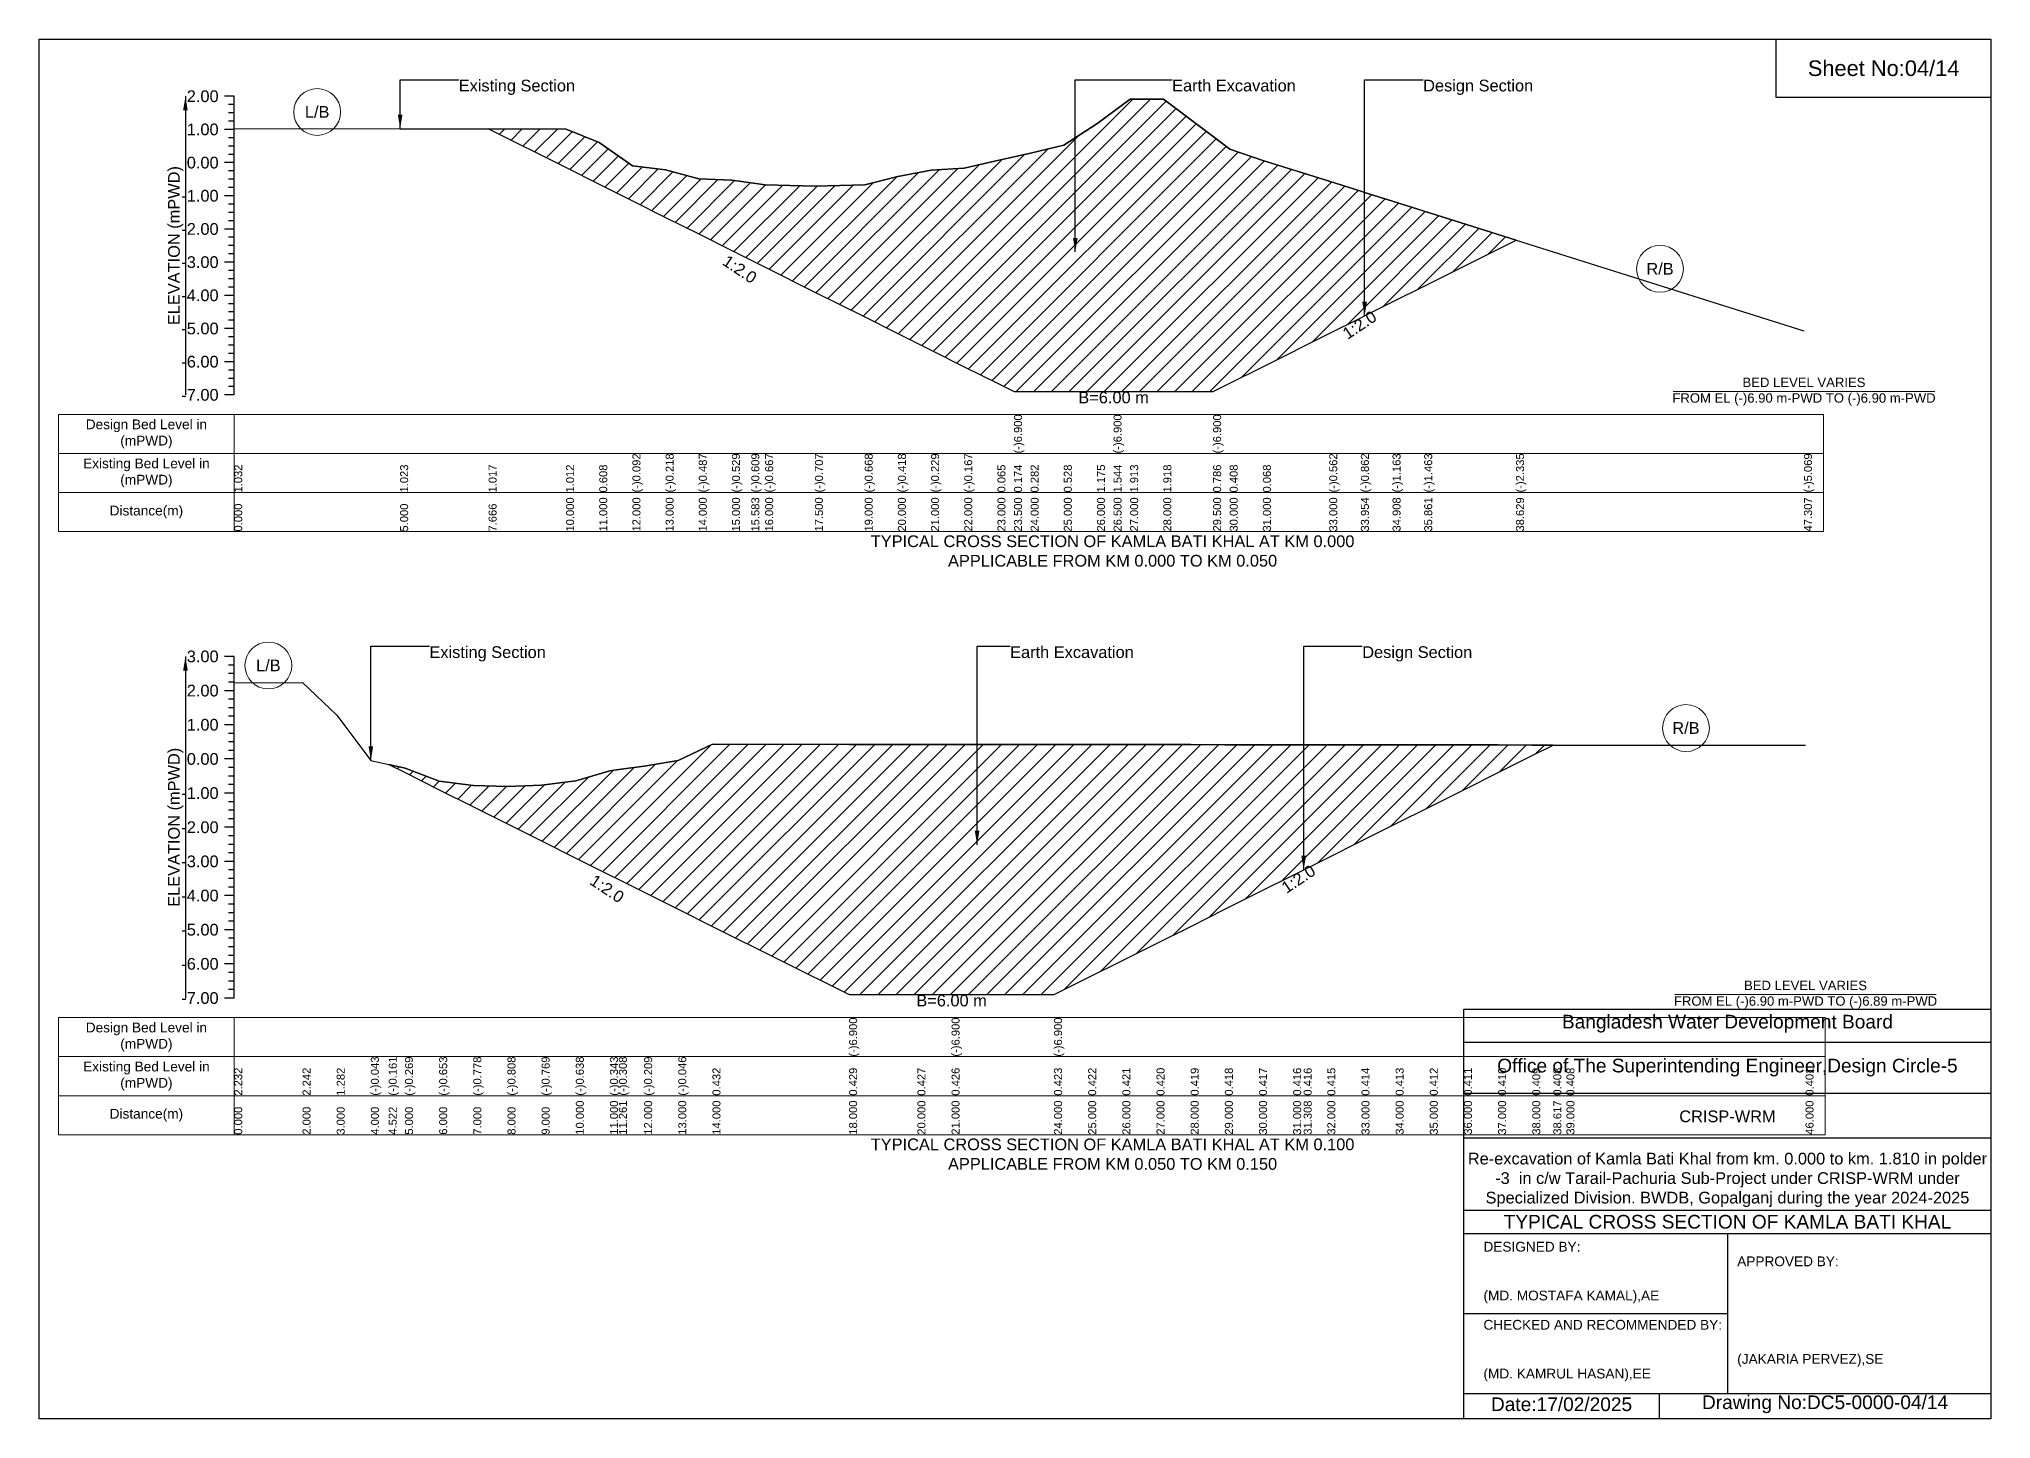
# Model space of a CAD drawing. Header units: inches. Extents: x 91000 to 238000, y -5656 to 51.
# Drawn here: x 130000 to 138000, y -5656 to 0 of the extents above; entities that cross this region are included whole.
import ezdxf

# ---------------------------------------------------------------- set-up
doc = ezdxf.new("R2010")
doc.units = ezdxf.units.IN
doc.header["$LTSCALE"] = 7
doc.header["$MEASUREMENT"] = 0
for name, color, linetype, lineweight in [('Cross section Data Border', 7, 'Continuous', 9), ('Cross Section Labels', 7, 'Continuous', 9), ('Existing_Bed_Level for Xsection', 7, 'Continuous', 25)]:
    doc.layers.add(name, color=color, linetype=linetype, lineweight=lineweight)
doc.styles.get("Standard").update_dxf_attribs({"font": 'arial.ttf'})
doc.dimstyles.get("Standard").update_dxf_attribs({"dimtxt": 0.18, "dimasz": 0.18, "dimexe": 0.18, "dimexo": 0.0625, "dimgap": 0.09, "dimtad": 0, "dimtih": 1, "dimtoh": 1, "dimdec": 4, "dimzin": 0, "dimdsep": 46, "dimtxsty": 'Standard', "dimcen": 0.09, "dimadec": 0, "dimazin": 0, "dimtfac": 1, "dimtdec": 4, "dimtofl": 0, "dimtmove": 0, "dimatfit": 3, "dimfxl": 1, "dimtolj": 1, "dimtzin": 0, "dimarcsym": 0})

msp = doc.modelspace()

# ---------------------------------------------------------------- hatches: boundary and pattern name
at = {"layer": 'Existing_Bed_Level for Xsection'}
h = msp.add_hatch(dxfattribs=at)
h.set_pattern_fill('ANSI31', color=256, scale=408, style=0)
h.paths.add_polyline_path([(131842.5, -368.3), (132160, -527.1), (132296, -595.1), (132432, -663.1), (132568, -731.1), (132704, -799.1), (132840, -867.1), (132919.3, -906.7), (132976, -935.1), (133180, -1037.1), (133384, -1139.1), (133520, -1207.1), (133656, -1275.1), (133792, -1343.1), (133928, -1411.1), (133996, -1445.1), (134064, -1445.1), (134200, -1445.1), (134336, -1445.1), (134404, -1445.1), (134472, -1445.1), (134608, -1445.1), (134812, -1445.1), (134880, -1411.1), (135016, -1343.1), (135288, -1207.1), (135417.7, -1142.2), (135432.8, -1134.7), (135547.4, -1077.3), (135677.1, -1012.5), (136053.6, -824.3), (135677.1, -705.7), (135547.4, -664.8), (135432.8, -628.7), (135417.7, -623.9), (135288, -583.1), (135016, -497.4), (134880, -451.2), (134812, -399.8), (134608, -245.8), (134472, -246.5), (134404, -296.7), (134336, -346.9), (134200, -434.8), (134064, -468.3), (133996, -483.1), (133928, -497.8), (133792, -529.4), (133656, -537.8), (133520, -563.5), (133384, -597.5), (133180, -602.8), (132976, -597.4), (132919.3, -589.5), (132840, -578.6), (132704, -572.9), (132568, -536.3), (132432, -519.2), (132296, -424), (132160, -369)])
h = msp.add_hatch(dxfattribs=at)
h.set_pattern_fill('ANSI31', color=256, scale=420, style=0)
h.paths.add_polyline_path([(131433.1, -2973.4), (131500, -3006.9), (131640, -3076.9), (131780, -3146.9), (131920, -3216.9), (132060, -3286.9), (132200, -3356.9), (132340, -3426.9), (132376.5, -3445.1), (132480, -3496.9), (132620, -3566.9), (132760, -3636.9), (133320, -3916.9), (133600, -3916.9), (133740, -3916.9), (134160, -3916.9), (134300, -3846.9), (134440, -3776.9), (134580, -3706.9), (134720, -3636.9), (134860, -3566.9), (135000, -3496.9), (135140, -3426.9), (135183.2, -3405.3), (135280, -3356.9), (135420, -3286.9), (135560, -3216.9), (135700, -3146.9), (135840, -3076.9), (135980, -3006.9), (136120, -2936.9), (136206.3, -2893.7), (136120, -2893.6), (135980, -2893.5), (135840, -2893.3), (135700, -2893.2), (135560, -2893.1), (135420, -2892.9), (135280, -2892.8), (135183.2, -2892.7), (135140, -2892.6), (135000, -2892.5), (134860, -2892.4), (134720, -2892.2), (134580, -2892.1), (134440, -2891.9), (134300, -2891.8), (134160, -2891.7), (133740, -2891.2), (133600, -2891.1), (133320, -2890.9), (132760, -2890.4), (132620, -2957.3), (132480, -2980.1), (132376.5, -2994), (132340, -2998.9), (132200, -3040.2), (132060, -3058.5), (131920, -3064), (131780, -3059.8), (131640, -3042.3), (131500, -2988.5)])

# ---------------------------------------------------------------- linework, layer by layer
for points in [[(130000, 0), (138000, 0), (138000, -5656), (130000, -5656)], [(137120, 0), (138000, 0), (138000, -240), (137120, -240)]]:
    msp.add_lwpolyline(points, close=True)
for points in [[(135840, -5656), (135840, -3976), (138000, -3976)], [(135840, -4112), (138000, -4112)], [(135840, -4320), (138000, -4320)], [(135840, -4504), (138000, -4504)], [(135840, -4800), (138000, -4800)], [(135840, -4896), (138000, -4896)], [(136920, -4896), (136920, -5552)], [(135840, -5224), (136920, -5224)], [(135840, -5552), (138000, -5552)], [(136640, -5552), (136640, -5656)]]:
    msp.add_lwpolyline(points)
at = {"layer": 'Cross section Data Border'}
for points in [[(130080, -1538.7), (137313.7, -1538.7), (137313.7, -2018.7), (130080, -2018.7)], [(130080, -4010.9), (137320, -4010.9), (137320, -4490.9), (130080, -4490.9)]]:
    msp.add_lwpolyline(points, close=True, dxfattribs=at)
for points in [[(130800, -1538.7), (130800, -2018.7)], [(130080, -1698.7), (137313.7, -1698.7)], [(130080, -1858.7), (137313.7, -1858.7)], [(130800, -4010.9), (130800, -4490.9)], [(130080, -4170.9), (137320, -4170.9)], [(130080, -4330.9), (137320, -4330.9)]]:
    msp.add_lwpolyline(points, dxfattribs=at)
at = {"layer": 'Cross Section Labels'}
for points in [[(136697.9, -1445.1), (137769.6, -1445.1)], [(136704.2, -3916.9), (137775.8, -3916.9)]]:
    msp.add_lwpolyline(points, dxfattribs=at)
for centre in [(131140, -298.9), (136643.7, -942.1), (130940, -2567.7), (136750, -2824.2)]:
    msp.add_circle(centre, 96, dxfattribs=at)
at = {"layer": 'Existing_Bed_Level for Xsection'}
for points in [[(130800, -234.7), (130760, -234.7)], [(130800, -1458.7), (130800, -1322.7), (130800, -1186.7), (130800, -1050.7), (130800, -914.7), (130800, -778.7), (130800, -642.7), (130800, -506.7), (130800, -370.7), (130800, -234.7)], [(130800, -268.7), (130776, -268.7)], [(130800, -302.7), (130776, -302.7)], [(130800, -366.3), (131480, -367.5), (131842.5, -368.3), (132160, -369), (132296, -424), (132432, -519.2), (132568, -536.3), (132704, -572.9), (132840, -578.6), (132919.3, -589.5), (132976, -597.4), (133180, -602.8), (133384, -597.5), (133520, -563.5), (133656, -537.8), (133792, -529.4), (133928, -497.8), (133996, -483.1), (133996, -483.1), (134064, -468.3), (134200, -434.8), (134336, -346.9), (134404, -296.7), (134404, -296.7), (134472, -246.5), (134608, -245.8), (134812, -399.8), (134812, -399.8), (134880, -451.2), (135016, -497.4), (135288, -583.1), (135417.7, -623.9), (135432.8, -628.7), (135547.4, -664.8), (135677.1, -705.7), (136053.6, -824.3), (137233.7, -1196)], [(130800, -370.7), (130760, -370.7)], [(130800, -336.7), (130776, -336.7)], [(130800, -404.7), (130776, -404.7)], [(130800, -438.7), (130776, -438.7)], [(130800, -472.7), (130776, -472.7)], [(130800, -506.7), (130760, -506.7)], [(130800, -540.7), (130776, -540.7)], [(130800, -574.7), (130776, -574.7)], [(130800, -608.7), (130776, -608.7)], [(130800, -642.7), (130760, -642.7)], [(130800, -676.7), (130776, -676.7)], [(130800, -710.7), (130776, -710.7)], [(130800, -778.7), (130760, -778.7)], [(130800, -744.7), (130776, -744.7)], [(130800, -812.7), (130776, -812.7)], [(130800, -846.7), (130776, -846.7)], [(130800, -914.7), (130760, -914.7)], [(130800, -880.7), (130776, -880.7)], [(130800, -948.7), (130776, -948.7)], [(130800, -982.7), (130776, -982.7)], [(130800, -1016.7), (130776, -1016.7)], [(130800, -1050.7), (130760, -1050.7)], [(130800, -1084.7), (130776, -1084.7)], [(130800, -1118.7), (130776, -1118.7)], [(130800, -1186.7), (130760, -1186.7)], [(130800, -1152.7), (130776, -1152.7)], [(130800, -1220.7), (130776, -1220.7)], [(130800, -1254.7), (130776, -1254.7)], [(130800, -1322.7), (130760, -1322.7)], [(130800, -1288.7), (130776, -1288.7)], [(130800, -1356.7), (130776, -1356.7)], [(130800, -1390.7), (130776, -1390.7)], [(130800, -1424.7), (130776, -1424.7)], [(130800, -1458.7), (130760, -1458.7)], [(130800, -2530.9), (130760, -2530.9)], [(130800, -3930.9), (130800, -3790.9), (130800, -3650.9), (130800, -3510.9), (130800, -3370.9), (130800, -3230.9), (130800, -3090.9), (130800, -2950.9), (130800, -2810.9), (130800, -2670.9), (130800, -2530.9)], [(130800, -2565.9), (130776, -2565.9)], [(130800, -2600.9), (130776, -2600.9)], [(130800, -2635.9), (130776, -2635.9)], [(130800, -2638.4), (131080, -2637), (131220, -2771.4), (131360, -2956.9), (131433.1, -2973.4), (131500, -2988.5), (131640, -3042.3), (131780, -3059.8), (131920, -3064), (132060, -3058.5), (132200, -3040.2), (132340, -2998.9), (132376.5, -2994), (132480, -2980.1), (132620, -2957.3), (132760, -2890.4), (133320, -2890.9), (133320, -2890.9), (133600, -2891.1), (133740, -2891.2), (133740, -2891.2), (134160, -2891.7), (134160, -2891.7), (134300, -2891.8), (134440, -2891.9), (134580, -2892.1), (134720, -2892.2), (134860, -2892.4), (135000, -2892.5), (135140, -2892.6), (135183.2, -2892.7), (135280, -2892.8), (135420, -2892.9), (135560, -2893.1), (135700, -2893.2), (135840, -2893.3), (135980, -2893.5), (136120, -2893.6), (136206.3, -2893.7), (136260, -2893.8), (137240, -2894.7)], [(130800, -2670.9), (130760, -2670.9)], [(130800, -2705.9), (130776, -2705.9)], [(130800, -2740.9), (130776, -2740.9)], [(130800, -2775.9), (130776, -2775.9)], [(130800, -2810.9), (130760, -2810.9)], [(130800, -2845.9), (130776, -2845.9)], [(130800, -2950.9), (130760, -2950.9)], [(130800, -2880.9), (130776, -2880.9)], [(130800, -2915.9), (130776, -2915.9)], [(130800, -2985.9), (130776, -2985.9)], [(130800, -3020.9), (130776, -3020.9)], [(130800, -3090.9), (130760, -3090.9)], [(130800, -3055.9), (130776, -3055.9)], [(130800, -3125.9), (130776, -3125.9)], [(130800, -3160.9), (130776, -3160.9)], [(130800, -3195.9), (130776, -3195.9)], [(130800, -3230.9), (130760, -3230.9)], [(130800, -3265.9), (130776, -3265.9)], [(130800, -3300.9), (130776, -3300.9)], [(130800, -3335.9), (130776, -3335.9)], [(130800, -3370.9), (130760, -3370.9)], [(130800, -3405.9), (130776, -3405.9)], [(130800, -3510.9), (130760, -3510.9)], [(130800, -3440.9), (130776, -3440.9)], [(130800, -3475.9), (130776, -3475.9)], [(130800, -3545.9), (130776, -3545.9)], [(130800, -3580.9), (130776, -3580.9)], [(130800, -3650.9), (130760, -3650.9)], [(130800, -3615.9), (130776, -3615.9)], [(130800, -3685.9), (130776, -3685.9)], [(130800, -3720.9), (130776, -3720.9)], [(130800, -3755.9), (130776, -3755.9)], [(130800, -3790.9), (130760, -3790.9)], [(130800, -3825.9), (130776, -3825.9)], [(130800, -3860.9), (130776, -3860.9)], [(130800, -3895.9), (130776, -3895.9)], [(130800, -3930.9), (130760, -3930.9)]]:
    msp.add_lwpolyline(points, dxfattribs=at)
for points in [[(131842.5, -368.3), (131842.5, -368.3), (132160, -527.1), (132296, -595.1), (132432, -663.1), (132568, -731.1), (132704, -799.1), (132840, -867.1), (132919.3, -906.7), (132976, -935.1), (133180, -1037.1), (133384, -1139.1), (133520, -1207.1), (133656, -1275.1), (133792, -1343.1), (133928, -1411.1), (133996, -1445.1), (133996, -1445.1), (134064, -1445.1), (134200, -1445.1), (134336, -1445.1), (134404, -1445.1), (134404, -1445.1), (134472, -1445.1), (134608, -1445.1), (134812, -1445.1), (134812, -1445.1), (134880, -1411.1), (135016, -1343.1), (135288, -1207.1), (135417.7, -1142.2), (135432.8, -1134.7), (135547.4, -1077.3), (135677.1, -1012.5), (136053.6, -824.3), (136053.6, -824.3), (136053.6, -824.3), (135677.1, -705.7), (135547.4, -664.8), (135432.8, -628.7), (135417.7, -623.9), (135288, -583.1), (135016, -497.4), (134880, -451.2), (134812, -399.8), (134812, -399.8), (134608, -245.8), (134472, -246.5), (134404, -296.7), (134404, -296.7), (134336, -346.9), (134200, -434.8), (134064, -468.3), (133996, -483.1), (133996, -483.1), (133928, -497.8), (133792, -529.4), (133656, -537.8), (133520, -563.5), (133384, -597.5), (133180, -602.8), (132976, -597.4), (132919.3, -589.5), (132840, -578.6), (132704, -572.9), (132568, -536.3), (132432, -519.2), (132296, -424), (132160, -369), (131842.5, -368.3)], [(131433.1, -2973.4), (131433.1, -2973.4), (131500, -3006.9), (131640, -3076.9), (131780, -3146.9), (131920, -3216.9), (132060, -3286.9), (132200, -3356.9), (132340, -3426.9), (132376.5, -3445.1), (132480, -3496.9), (132620, -3566.9), (132760, -3636.9), (133320, -3916.9), (133320, -3916.9), (133600, -3916.9), (133740, -3916.9), (133740, -3916.9), (134160, -3916.9), (134160, -3916.9), (134300, -3846.9), (134440, -3776.9), (134580, -3706.9), (134720, -3636.9), (134860, -3566.9), (135000, -3496.9), (135140, -3426.9), (135183.2, -3405.3), (135280, -3356.9), (135420, -3286.9), (135560, -3216.9), (135700, -3146.9), (135840, -3076.9), (135980, -3006.9), (136120, -2936.9), (136206.3, -2893.7), (136206.3, -2893.7), (136206.3, -2893.7), (136120, -2893.6), (135980, -2893.5), (135840, -2893.3), (135700, -2893.2), (135560, -2893.1), (135420, -2892.9), (135280, -2892.8), (135183.2, -2892.7), (135140, -2892.6), (135000, -2892.5), (134860, -2892.4), (134720, -2892.2), (134580, -2892.1), (134440, -2891.9), (134300, -2891.8), (134160, -2891.7), (134160, -2891.7), (133740, -2891.2), (133740, -2891.2), (133600, -2891.1), (133320, -2890.9), (133320, -2890.9), (132760, -2890.4), (132620, -2957.3), (132480, -2980.1), (132376.5, -2994), (132340, -2998.9), (132200, -3040.2), (132060, -3058.5), (131920, -3064), (131780, -3059.8), (131640, -3042.3), (131500, -2988.5), (131433.1, -2973.4)]]:
    msp.add_lwpolyline(points, close=True, dxfattribs=at)

# ---------------------------------------------------------------- texts
at = {"attachment_point": 5}
for s, insert, char_height in [('Sheet No:04/14', (137560, -120), 64), ('Bangladesh Water Development Board', (136920, -4036), 56), ('Office of The Superintending Engineer,Design Circle-5', (136920, -4216), 56)]:
    msp.add_mtext(s, dxfattribs=dict(at, insert=insert, char_height=char_height))
for s, insert, char_height, width, attachment_point in [('CRISP-WRM', (136920, -4416), 48, 2240, 5), ('Re-excavation of Kamla Bati Khal from km. 0.000 to km. 1.810 in polder -3  in c/w Tarail-Pachuria Sub-Project under CRISP-WRM under Specialized Division. BWDB, Gopalganj during the year 2024-2025', (136920, -4676), 48, 2160, 5), ('TYPICAL CROSS SECTION OF KAMLA BATI KHAL', (136920, -4848), 56, 2240, 5), ('DESIGNED BY:^J^J^J(MD. MOSTAFA KAMAL),AE', (135920, -5056), 40, 1120, 4), ('APPROVED BY:^J^J^J^J^J^J(JAKARIA PERVEZ),SE', (136960, -5216), 40, 1120, 4), ('CHECKED AND RECOMMENDED BY:^J^J^J(MD. KAMRUL HASAN),EE', (135920, -5376), 40, 1120, 4), ('Date:17/02/2025', (136240, -5596), 56, 1120, 5), ('Drawing No:DC5-0000-04/14', (137320, -5596), 56, 1760, 5)]:
    msp.add_mtext(s, dxfattribs=dict(insert=insert, char_height=char_height, width=width, attachment_point=attachment_point))
at = {"layer": 'Cross section Data Border', "char_height": 40, "width": 640, "attachment_point": 5}
for s, insert in [('Design Bed Level in (mPWD)', (130440, -1618.7)), ('Existing Bed Level in (mPWD)', (130440, -1778.7)), ('Distance(m)', (130440, -1938.7)), ('Design Bed Level in (mPWD)', (130440, -4090.9)), ('Existing Bed Level in (mPWD)', (130440, -4250.9)), ('Distance(m)', (130440, -4410.9))]:
    msp.add_mtext(s, dxfattribs=dict(at, insert=insert))
at = {"layer": 'Cross Section Labels'}
for s, insert, char_height, attachment_point in [('Existing Section', (131720, -166.7), 48, 1), ('Earth Excavation', (134644, -166.7), 48, 1), ('Design Section', (135672.8, -166.7), 48, 1), ('L/B', (131140, -298.9), 48, 5), ('R/B', (136643.7, -942.1), 48, 5), ('BED LEVEL VARIES ^JFROM EL (-)6.90 m-PWD TO (-)6.90 m-PWD', (137233.7, -1445.1), 38.4, 5), ('B=6.00 m', (134404, -1445.1), 48, 2), ('TYPICAL CROSS SECTION OF KAMLA BATI KHAL AT KM 0.000^JAPPLICABLE FROM KM 0.000 TO KM 0.050', (134400, -2098.7), 48, 5), ('L/B', (130940, -2567.7), 48, 5), ('Existing Section', (131600, -2488.9), 48, 1), ('Earth Excavation', (133980, -2488.9), 48, 1), ('Design Section', (135423.2, -2488.9), 48, 1), ('R/B', (136750, -2824.2), 48, 5), ('B=6.00 m', (133740, -3916.9), 48, 2), ('BED LEVEL VARIES ^JFROM EL (-)6.90 m-PWD TO (-)6.89 m-PWD', (137240, -3916.9), 38.4, 5), ('TYPICAL CROSS SECTION OF KAMLA BATI KHAL AT KM 0.100^JAPPLICABLE FROM KM 0.050 TO KM 0.150', (134400, -4570.9), 48, 5)]:
    msp.add_mtext(s, dxfattribs=dict(at, insert=insert, char_height=char_height, attachment_point=attachment_point))
at = {"layer": 'Cross Section Labels', "char_height": 48, "attachment_point": 2}
for insert, rotation in [((132885.3, -923.7), 326.30993), ((135398.8, -1151.7), 33.69007), ((132341.5, -3462.6), 326.30993), ((135148.2, -3422.8), 33.69007)]:
    msp.add_mtext('1:2.0', dxfattribs=dict(at, insert=insert, rotation=rotation))
at = {"layer": 'Existing_Bed_Level for Xsection', "char_height": 48, "attachment_point": 6}
for s, insert in [('2.00', (130736, -234.7)), ('1.00', (130736, -370.7)), ('0.00', (130736, -506.7)), ('-1.00', (130736, -642.7)), ('-2.00', (130736, -778.7)), ('-3.00', (130736, -914.7)), ('-4.00', (130736, -1050.7)), ('-5.00', (130736, -1186.7)), ('-6.00', (130736, -1322.7)), ('-7.00', (130736, -1458.7)), ('3.00', (130736, -2530.9)), ('2.00', (130736, -2670.9)), ('1.00', (130736, -2810.9)), ('0.00', (130736, -2950.9)), ('-1.00', (130736, -3090.9)), ('-2.00', (130736, -3230.9)), ('-3.00', (130736, -3370.9)), ('-4.00', (130736, -3510.9)), ('-5.00', (130736, -3650.9)), ('-6.00', (130736, -3790.9)), ('-7.00', (130736, -3930.9))]:
    msp.add_mtext(s, dxfattribs=dict(at, insert=insert))
at = {"layer": 'Existing_Bed_Level for Xsection', "rotation": 90}
for s, insert, char_height, attachment_point in [('ELEVATION (mPWD)', (130560, -846.7), 48, 5), ('(-)6.900', (133996, -1698.7), 32.8, 1), ('(-)6.900', (134404, -1698.7), 32.8, 1), ('(-)6.900', (134812, -1698.7), 32.8, 1), ('1.032', (130800, -1858.7), 32.8, 1), ('1.023', (131480, -1858.7), 32.8, 1), ('1.017', (131842.5, -1858.7), 32.8, 1), ('1.012', (132160, -1858.7), 32.8, 1), ('0.608', (132296, -1858.7), 32.8, 1), ('(-)0.092', (132432, -1858.7), 32.8, 1), ('(-)0.218', (132568, -1858.7), 32.8, 1), ('(-)0.487', (132704, -1858.7), 32.8, 1), ('(-)0.529', (132840, -1858.7), 32.8, 1), ('(-)0.609', (132919.3, -1858.7), 32.8, 1), ('(-)0.667', (132976, -1858.7), 32.8, 1), ('(-)0.707', (133180, -1858.7), 32.8, 1), ('(-)0.668', (133384, -1858.7), 32.8, 1), ('(-)0.418', (133520, -1858.7), 32.8, 1), ('(-)0.229', (133656, -1858.7), 32.8, 1), ('(-)0.167', (133792, -1858.7), 32.8, 1), ('0.065', (133928, -1858.7), 32.8, 1), ('0.174', (133996, -1858.7), 32.8, 1), ('0.282', (134064, -1858.7), 32.8, 1), ('0.528', (134200, -1858.7), 32.8, 1), ('1.175', (134336, -1858.7), 32.8, 1), ('1.544', (134404, -1858.7), 32.8, 1), ('1.913', (134472, -1858.7), 32.8, 1), ('1.918', (134608, -1858.7), 32.8, 1), ('0.786', (134812, -1858.7), 32.8, 1), ('0.408', (134880, -1858.7), 32.8, 1), ('0.068', (135016, -1858.7), 32.8, 1), ('(-)0.562', (135288, -1858.7), 32.8, 1), ('(-)0.862', (135417.7, -1858.7), 32.8, 1), ('(-)1.163', (135547.4, -1858.7), 32.8, 1), ('(-)1.463', (135677.1, -1858.7), 32.8, 1), ('(-)2.335', (136053.6, -1858.7), 32.8, 1), ('(-)5.069', (137233.7, -1858.7), 32.8, 1), ('0.000', (130800, -2018.7), 32.8, 1), ('5.000', (131480, -2018.7), 32.8, 1), ('7.666', (131842.5, -2018.7), 32.8, 1), ('10.000', (132160, -2018.7), 32.8, 1), ('11.000', (132296, -2018.7), 32.8, 1), ('12.000', (132432, -2018.7), 32.8, 1), ('13.000', (132568, -2018.7), 32.8, 1), ('14.000', (132704, -2018.7), 32.8, 1), ('15.000', (132840, -2018.7), 32.8, 1), ('15.583', (132919.3, -2018.7), 32.8, 1), ('16.000', (132976, -2018.7), 32.8, 1), ('17.500', (133180, -2018.7), 32.8, 1), ('19.000', (133384, -2018.7), 32.8, 1), ('20.000', (133520, -2018.7), 32.8, 1), ('21.000', (133656, -2018.7), 32.8, 1), ('22.000', (133792, -2018.7), 32.8, 1), ('23.000', (133928, -2018.7), 32.8, 1), ('23.500', (133996, -2018.7), 32.8, 1), ('24.000', (134064, -2018.7), 32.8, 1), ('25.000', (134200, -2018.7), 32.8, 1), ('26.000', (134336, -2018.7), 32.8, 1), ('26.500', (134404, -2018.7), 32.8, 1), ('27.000', (134472, -2018.7), 32.8, 1), ('28.000', (134608, -2018.7), 32.8, 1), ('29.500', (134812, -2018.7), 32.8, 1), ('30.000', (134880, -2018.7), 32.8, 1), ('31.000', (135016, -2018.7), 32.8, 1), ('33.000', (135288, -2018.7), 32.8, 1), ('33.954', (135417.7, -2018.7), 32.8, 1), ('34.908', (135547.4, -2018.7), 32.8, 1), ('35.861', (135677.1, -2018.7), 32.8, 1), ('38.629', (136053.6, -2018.7), 32.8, 1), ('47.307', (137233.7, -2018.7), 32.8, 1), ('ELEVATION (mPWD)', (130560, -3230.9), 48, 5), ('(-)6.900', (133320, -4170.9), 32.8, 1), ('(-)6.900', (133740, -4170.9), 32.8, 1), ('(-)6.900', (134160, -4170.9), 32.8, 1), ('2.232', (130800, -4330.9), 32.8, 1), ('2.242', (131080, -4330.9), 32.8, 1), ('1.282', (131220, -4330.9), 32.8, 1), ('(-)0.043', (131360, -4330.9), 32.8, 1), ('(-)0.161', (131433.1, -4330.9), 32.8, 1), ('(-)0.269', (131500, -4330.9), 32.8, 1), ('(-)0.653', (131640, -4330.9), 32.8, 1), ('(-)0.778', (131780, -4330.9), 32.8, 1), ('(-)0.808', (131920, -4330.9), 32.8, 1), ('(-)0.769', (132060, -4330.9), 32.8, 1), ('(-)0.638', (132200, -4330.9), 32.8, 1), ('(-)0.343', (132340, -4330.9), 32.8, 1), ('(-)0.308', (132376.5, -4330.9), 32.8, 1), ('(-)0.209', (132480, -4330.9), 32.8, 1), ('(-)0.046', (132620, -4330.9), 32.8, 1), ('0.432', (132760, -4330.9), 32.8, 1), ('0.429', (133320, -4330.9), 32.8, 1), ('0.427', (133600, -4330.9), 32.8, 1), ('0.426', (133740, -4330.9), 32.8, 1), ('0.423', (134160, -4330.9), 32.8, 1), ('0.422', (134300, -4330.9), 32.8, 1), ('0.421', (134440, -4330.9), 32.8, 1), ('0.420', (134580, -4330.9), 32.8, 1), ('0.419', (134720, -4330.9), 32.8, 1), ('0.418', (134860, -4330.9), 32.8, 1), ('0.417', (135000, -4330.9), 32.8, 1), ('0.416', (135140, -4330.9), 32.8, 1), ('0.416', (135183.2, -4330.9), 32.8, 1), ('0.415', (135280, -4330.9), 32.8, 1), ('0.414', (135420, -4330.9), 32.8, 1), ('0.413', (135560, -4330.9), 32.8, 1), ('0.412', (135700, -4330.9), 32.8, 1), ('0.411', (135840, -4330.9), 32.8, 1), ('0.410', (135980, -4330.9), 32.8, 1), ('0.409', (136120, -4330.9), 32.8, 1), ('0.408', (136206.3, -4330.9), 32.8, 1), ('0.408', (136260, -4330.9), 32.8, 1), ('0.401', (137240, -4330.9), 32.8, 1), ('0.000', (130800, -4490.9), 32.8, 1), ('2.000', (131080, -4490.9), 32.8, 1), ('3.000', (131220, -4490.9), 32.8, 1), ('4.000', (131360, -4490.9), 32.8, 1), ('4.522', (131433.1, -4490.9), 32.8, 1), ('5.000', (131500, -4490.9), 32.8, 1), ('6.000', (131640, -4490.9), 32.8, 1), ('7.000', (131780, -4490.9), 32.8, 1), ('8.000', (131920, -4490.9), 32.8, 1), ('9.000', (132060, -4490.9), 32.8, 1), ('10.000', (132200, -4490.9), 32.8, 1), ('11.000', (132340, -4490.9), 32.8, 1), ('11.261', (132376.5, -4490.9), 32.8, 1), ('12.000', (132480, -4490.9), 32.8, 1), ('13.000', (132620, -4490.9), 32.8, 1), ('14.000', (132760, -4490.9), 32.8, 1), ('18.000', (133320, -4490.9), 32.8, 1), ('20.000', (133600, -4490.9), 32.8, 1), ('21.000', (133740, -4490.9), 32.8, 1), ('24.000', (134160, -4490.9), 32.8, 1), ('25.000', (134300, -4490.9), 32.8, 1), ('26.000', (134440, -4490.9), 32.8, 1), ('27.000', (134580, -4490.9), 32.8, 1), ('28.000', (134720, -4490.9), 32.8, 1), ('29.000', (134860, -4490.9), 32.8, 1), ('30.000', (135000, -4490.9), 32.8, 1), ('31.000', (135140, -4490.9), 32.8, 1), ('31.308', (135183.2, -4490.9), 32.8, 1), ('32.000', (135280, -4490.9), 32.8, 1), ('33.000', (135420, -4490.9), 32.8, 1), ('34.000', (135560, -4490.9), 32.8, 1), ('35.000', (135700, -4490.9), 32.8, 1), ('36.000', (135840, -4490.9), 32.8, 1), ('37.000', (135980, -4490.9), 32.8, 1), ('38.000', (136120, -4490.9), 32.8, 1), ('38.617', (136206.3, -4490.9), 32.8, 1), ('39.000', (136260, -4490.9), 32.8, 1), ('46.000', (137240, -4490.9), 32.8, 1)]:
    msp.add_mtext(s, dxfattribs=dict(at, insert=insert, char_height=char_height, attachment_point=attachment_point))

# ---------------------------------------------------------------- leaders
at = {"layer": 'Cross Section Labels', "annotation_type": 0, "has_hookline": 1, "hookline_direction": 0}
for points, text_width in [([(131480, -367.5), (131480, -166.7), (131719.9, -166.7)], 467.2), ([(134247.2, -872.5), (134247.2, -166.7), (134643.9, -166.7)], 497), ([(135432.8, -1134.7), (135432.8, -166.7), (135672.7, -166.7)], 441.2), ([(131360, -2956.9), (131360, -2488.9), (131599.9, -2488.9)], 467.2), ([(133844.7, -3302.8), (133844.7, -2488.9), (133979.9, -2488.9)], 497), ([(135183.2, -3405.3), (135183.2, -2488.9), (135423.1, -2488.9)], 441.2)]:
    msp.add_leader(points, dimstyle='Standard', override={"dimasz": 57.6}, dxfattribs=dict(at, text_width=text_width))
at = {"layer": 'Existing_Bed_Level for Xsection'}
for points in [[(130600, -234.7), (130600, -1458.7)], [(130600, -2530.9), (130600, -3930.9)]]:
    msp.add_leader(points, dimstyle='Standard', override={"dimasz": 57.6}, dxfattribs=at)

doc.saveas('drawing.dxf')
